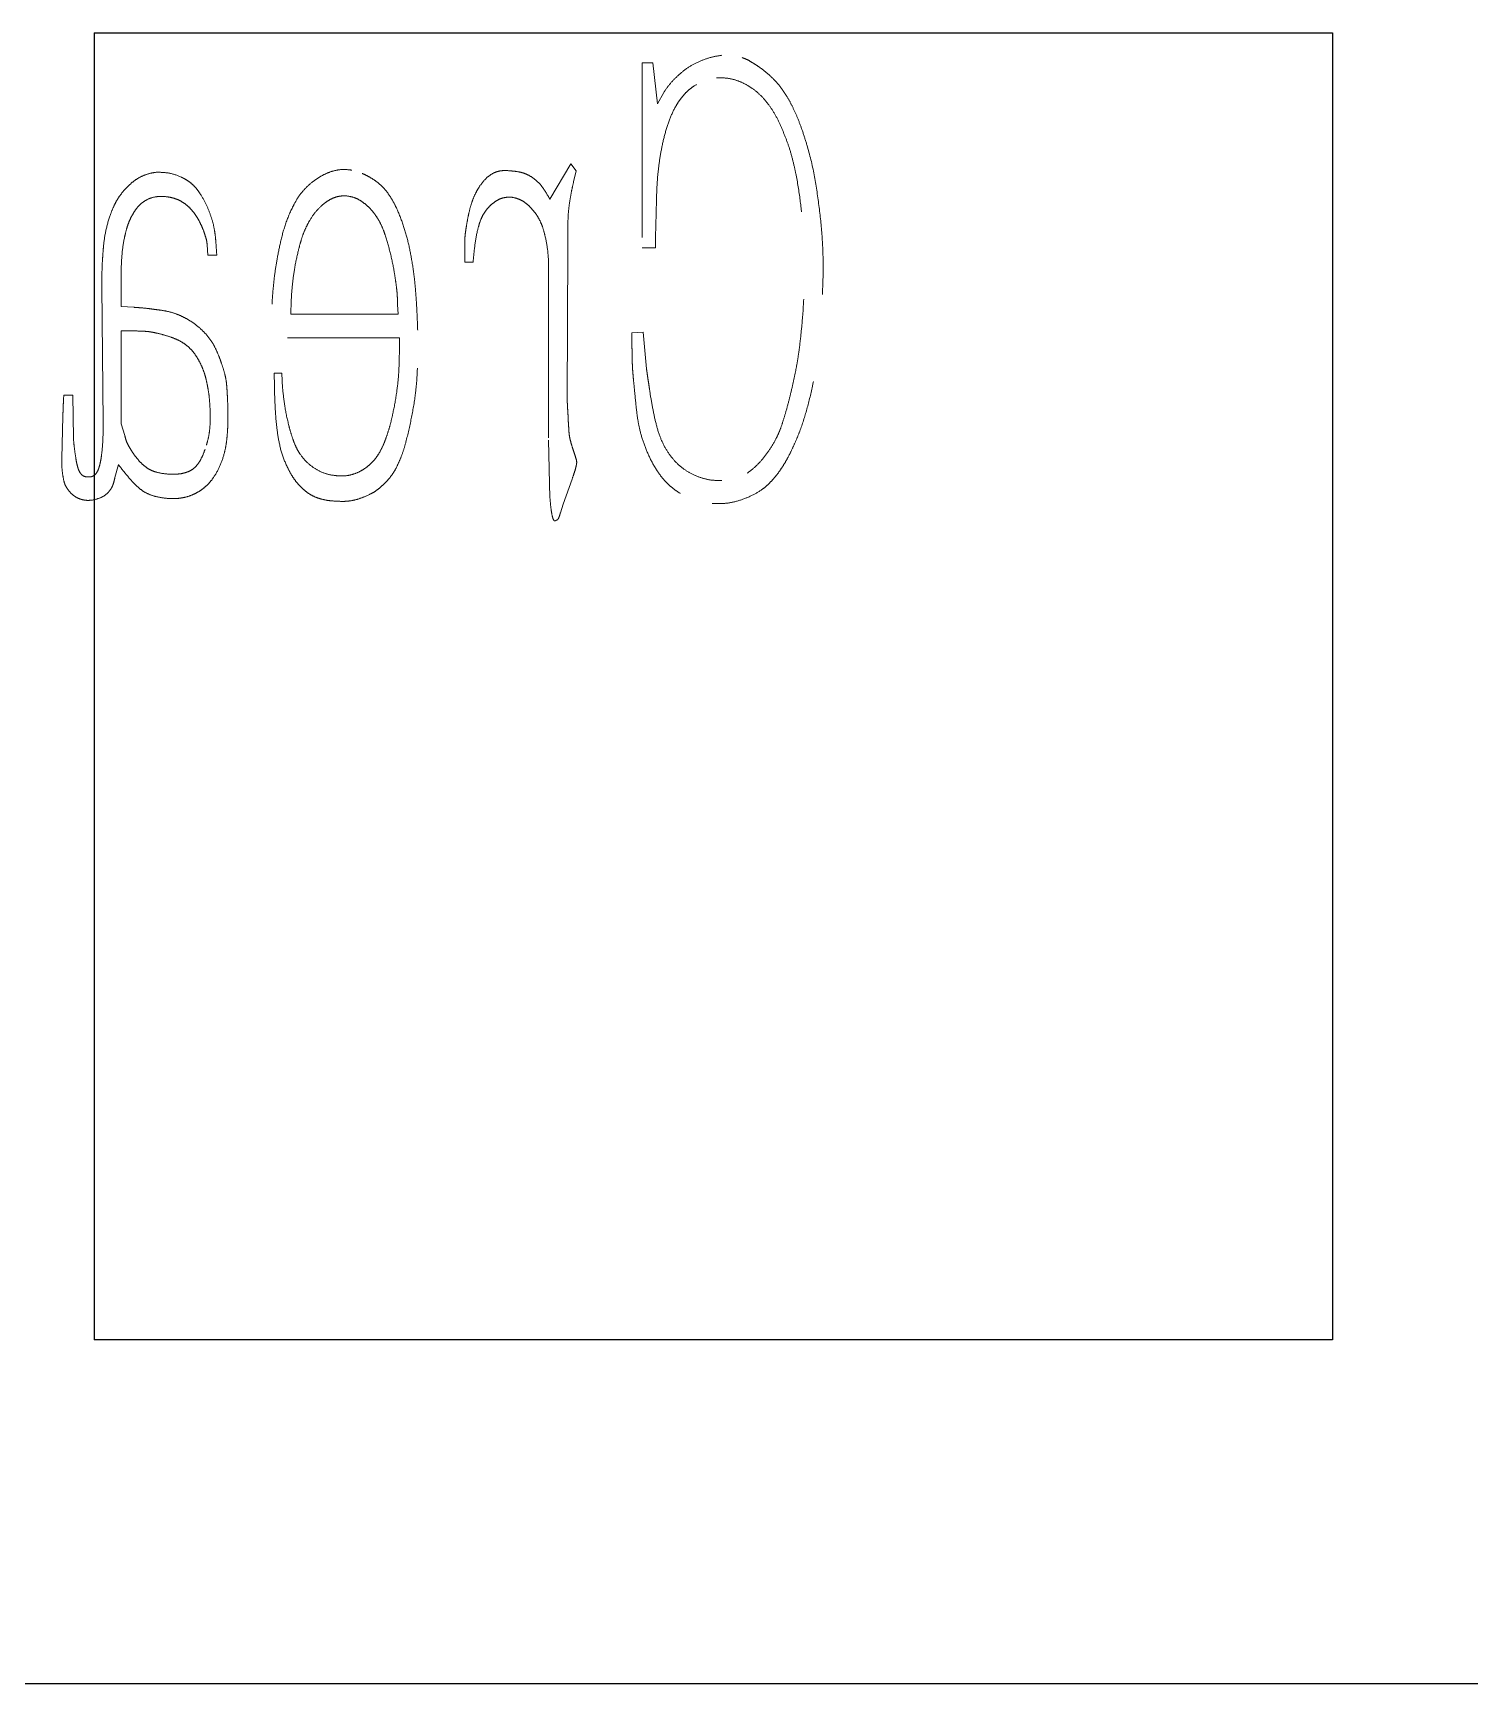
# Model space of a CAD drawing. Header units: millimetres. Extents: x 2 to 295, y 1 to 209.
# Drawn here: x 232.3 to 242.74, y 86.11 to 98.11 of the extents above; entities that cross this region are included whole.
import ezdxf

# ---------------------------------------------------------------- set-up
doc = ezdxf.new("R2010")
doc.units = ezdxf.units.MM
doc.linetypes.add('HIDDEN', pattern=[1.905, 1.27, -0.635])

msp = doc.modelspace()

# ---------------------------------------------------------------- linework, layer by layer
at = {"color": 7, "linetype": 'Continuous', "lineweight": 25}
for p, q in [((232.741, 98.115), (241.741, 98.115)), ((232.741, 98.115), (232.741, 88.615)), ((241.741, 98.115), (241.741, 88.615)), ((241.741, 88.615), (232.741, 88.615)), ((256.741, 86.115), (201.741, 86.115))]:
    msp.add_line(p, q, dxfattribs=at)
at = {"color": 7, "linetype": 'HIDDEN', "lineweight": 18}
for p, q in [((236.801, 97.898), (236.725, 97.898)), ((236.725, 97.898), (236.725, 96.554)), ((236.837, 97.601), (236.801, 97.898)), ((236.881, 97.682), (236.837, 97.601)), ((236.206, 97.164), (236.054, 96.906)), ((236.246, 97.113), (236.206, 97.164)), ((236.226, 97.032), (236.246, 97.113)), ((236.185, 96.564), (236.185, 96.745)), ((233.563, 96.574), (233.568, 96.499)), ((233.568, 96.499), (233.633, 96.499)), ((235.435, 96.589), (235.435, 96.448)), ((236.18, 95.447), (236.185, 96.564)), ((236.725, 96.554), (236.821, 96.554)), ((232.938, 96.126), (232.938, 96.383)), ((235.435, 96.448), (235.496, 96.448)), ((236.045, 96.443), (236.045, 95.154)), ((232.797, 96.272), (232.808, 95.286)), ((233.029, 96.121), (232.938, 96.126)), ((234.947, 96.141), (234.952, 96.071)), ((234.952, 96.071), (234.172, 96.071)), ((232.938, 95.275), (232.938, 95.95)), ((234.146, 95.899), (234.962, 95.899)), ((236.731, 95.94), (236.65, 95.935)), ((236.756, 95.673), (236.731, 95.94)), ((234.106, 95.643), (234.051, 95.643)), ((234.111, 95.532), (234.106, 95.643)), ((232.586, 95.482), (232.521, 95.482)), ((232.591, 95.17), (232.586, 95.482)), ((232.515, 95.326), (232.506, 95.024)), ((232.964, 95.19), (232.938, 95.275)), ((236.045, 95.154), (236.054, 94.737)), ((232.893, 94.883), (232.918, 94.978)), ((236.15, 94.691), (236.215, 94.872)), ((236.13, 94.626), (236.15, 94.691))]:
    msp.add_line(p, q, dxfattribs=at)
for points, knots in [([(237.304, 97.953), (237.277, 97.949), (237.221, 97.939), (237.139, 97.909), (237.058, 97.868), (236.988, 97.809), (236.926, 97.749), (236.896, 97.703), (236.881, 97.682)], [0, 0, 0, 0, 0.159856, 0.327635, 0.501921, 0.681981, 0.852769, 1, 1, 1, 1]), ([(237.304, 97.953), (237.277, 97.949), (237.221, 97.939), (237.139, 97.909), (237.058, 97.868), (236.988, 97.809), (236.926, 97.749), (236.896, 97.703), (236.881, 97.682)], [0, 0, 0, 0, 0.159856, 0.327635, 0.501921, 0.681981, 0.852769, 1, 1, 1, 1]), ([(238.009, 96.861), (237.999, 96.936), (237.979, 97.084), (237.934, 97.264), (237.891, 97.4), (237.858, 97.49), (237.823, 97.569), (237.787, 97.637), (237.748, 97.697), (237.708, 97.751), (237.662, 97.797), (237.616, 97.838), (237.57, 97.871), (237.527, 97.899), (237.489, 97.921), (237.443, 97.94), (237.381, 97.956), (237.331, 97.954), (237.304, 97.953)], [0, 0, 0, 0, 0.159166, 0.316764, 0.39181, 0.459733, 0.520259, 0.573925, 0.623399, 0.670652, 0.716047, 0.760048, 0.80109, 0.836844, 0.867712, 0.893412, 0.943693, 1, 1, 1, 1]), ([(236.821, 96.554), (236.821, 96.579), (236.821, 96.63), (236.824, 96.711), (236.826, 96.804), (236.829, 96.909), (236.832, 97.021), (236.843, 97.136), (236.86, 97.253), (236.886, 97.369), (236.919, 97.482), (236.959, 97.567), (236.996, 97.627), (237.027, 97.666), (237.061, 97.7), (237.109, 97.736), (237.176, 97.772), (237.235, 97.783), (237.264, 97.788)], [0, 0, 0, 0, 0.051405, 0.107549, 0.172083, 0.247641, 0.329001, 0.409064, 0.491253, 0.576647, 0.660753, 0.738418, 0.774946, 0.809678, 0.842689, 0.874894, 0.937531, 1, 1, 1, 1]), ([(236.821, 96.554), (236.821, 96.579), (236.821, 96.63), (236.824, 96.711), (236.826, 96.804), (236.829, 96.909), (236.832, 97.021), (236.843, 97.136), (236.86, 97.253), (236.886, 97.369), (236.919, 97.482), (236.959, 97.567), (236.996, 97.627), (237.027, 97.666), (237.061, 97.7), (237.109, 97.736), (237.176, 97.772), (237.235, 97.783), (237.264, 97.788)], [0, 0, 0, 0, 0.051405, 0.107549, 0.172083, 0.247641, 0.329001, 0.409064, 0.491253, 0.576647, 0.660753, 0.738418, 0.774946, 0.809678, 0.842689, 0.874894, 0.937531, 1, 1, 1, 1]), ([(237.264, 97.788), (237.286, 97.788), (237.331, 97.79), (237.398, 97.776), (237.462, 97.751), (237.523, 97.715), (237.582, 97.668), (237.634, 97.608), (237.683, 97.539), (237.724, 97.459), (237.76, 97.372), (237.794, 97.283), (237.82, 97.189), (237.849, 97.061), (237.874, 96.903), (237.892, 96.72), (237.902, 96.548), (237.905, 96.388), (237.902, 96.234), (237.896, 96.132), (237.893, 96.081)], [0, 0, 0, 0, 0.033505, 0.06687, 0.100813, 0.136183, 0.173507, 0.212522, 0.254455, 0.299914, 0.347279, 0.394858, 0.44364, 0.492859, 0.590166, 0.682954, 0.769454, 0.847642, 0.922853, 1, 1, 1, 1]), ([(237.264, 97.788), (237.286, 97.788), (237.331, 97.79), (237.398, 97.776), (237.462, 97.751), (237.523, 97.715), (237.582, 97.668), (237.634, 97.608), (237.683, 97.539), (237.724, 97.459), (237.76, 97.372), (237.794, 97.283), (237.82, 97.189), (237.849, 97.061), (237.874, 96.903), (237.892, 96.72), (237.902, 96.548), (237.905, 96.388), (237.902, 96.234), (237.896, 96.132), (237.893, 96.081)], [0, 0, 0, 0, 0.033505, 0.06687, 0.100813, 0.136183, 0.173507, 0.212522, 0.254455, 0.299914, 0.347279, 0.394858, 0.44364, 0.492859, 0.590166, 0.682954, 0.769454, 0.847642, 0.922853, 1, 1, 1, 1]), ([(233.195, 97.103), (233.175, 97.1), (233.137, 97.093), (233.082, 97.072), (233.032, 97.042), (232.988, 97.002), (232.948, 96.959), (232.913, 96.911), (232.885, 96.859), (232.855, 96.785), (232.827, 96.689), (232.811, 96.59), (232.805, 96.506), (232.8, 96.435), (232.798, 96.356), (232.797, 96.301), (232.797, 96.272)], [0, 0, 0, 0, 0.058878, 0.116003, 0.17307, 0.231781, 0.290923, 0.349204, 0.407451, 0.466778, 0.585416, 0.703091, 0.76542, 0.835807, 0.914221, 1, 1, 1, 1]), ([(233.633, 96.499), (233.631, 96.526), (233.628, 96.576), (233.622, 96.649), (233.61, 96.72), (233.588, 96.793), (233.557, 96.87), (233.521, 96.935), (233.486, 96.985), (233.453, 97.018), (233.416, 97.046), (233.361, 97.075), (233.287, 97.101), (233.225, 97.102), (233.195, 97.103)], [0, 0, 0, 0, 0.0961505, 0.1799901, 0.2620238, 0.3525149, 0.451274, 0.5589824, 0.614924, 0.6701708, 0.7246851, 0.7810898, 0.8922734, 1, 1, 1, 1]), ([(233.633, 96.499), (233.631, 96.526), (233.628, 96.576), (233.622, 96.649), (233.61, 96.72), (233.588, 96.793), (233.557, 96.87), (233.521, 96.935), (233.486, 96.985), (233.453, 97.018), (233.416, 97.046), (233.361, 97.075), (233.287, 97.101), (233.225, 97.102), (233.195, 97.103)], [0, 0, 0, 0, 0.0961505, 0.1799901, 0.2620238, 0.3525149, 0.451274, 0.5589824, 0.614924, 0.6701708, 0.7246851, 0.7810898, 0.8922734, 1, 1, 1, 1]), ([(234.615, 97.118), (234.595, 97.12), (234.555, 97.125), (234.493, 97.117), (234.433, 97.097), (234.374, 97.066), (234.319, 97.026), (234.268, 96.979), (234.226, 96.925), (234.179, 96.843), (234.132, 96.734), (234.096, 96.6), (234.071, 96.474), (234.053, 96.361), (234.043, 96.262), (234.036, 96.176), (234.032, 96.095), (234.03, 96.03), (234.031, 95.982), (234.033, 95.953), (234.038, 95.933), (234.042, 95.916), (234.057, 95.908), (234.078, 95.902), (234.109, 95.901), (234.133, 95.9), (234.146, 95.899)], [0, 0, 0, 0, 0.037801, 0.075322, 0.114471, 0.156308, 0.199319, 0.241463, 0.284567, 0.328386, 0.41718, 0.505719, 0.587865, 0.65895, 0.719802, 0.772559, 0.821481, 0.871287, 0.894097, 0.911837, 0.925164, 0.93372, 0.94211, 0.955216, 0.974851, 1, 1, 1, 1]), ([(234.615, 97.118), (234.595, 97.12), (234.555, 97.125), (234.493, 97.117), (234.433, 97.097), (234.374, 97.066), (234.319, 97.026), (234.268, 96.979), (234.226, 96.925), (234.179, 96.843), (234.132, 96.734), (234.096, 96.6), (234.071, 96.474), (234.053, 96.361), (234.043, 96.262), (234.036, 96.176), (234.032, 96.095), (234.03, 96.03), (234.031, 95.982), (234.033, 95.953), (234.038, 95.933), (234.042, 95.916), (234.057, 95.908), (234.078, 95.902), (234.109, 95.901), (234.133, 95.9), (234.146, 95.899)], [0, 0, 0, 0, 0.037801, 0.075322, 0.114471, 0.156308, 0.199319, 0.241463, 0.284567, 0.328386, 0.41718, 0.505719, 0.587865, 0.65895, 0.719802, 0.772559, 0.821481, 0.871287, 0.894097, 0.911837, 0.925164, 0.93372, 0.94211, 0.955216, 0.974851, 1, 1, 1, 1]), ([(235.093, 95.955), (235.092, 95.989), (235.089, 96.055), (235.085, 96.15), (235.078, 96.237), (235.069, 96.343), (235.051, 96.463), (235.025, 96.598), (234.987, 96.727), (234.946, 96.831), (234.905, 96.909), (234.87, 96.961), (234.831, 97.005), (234.788, 97.04), (234.743, 97.068), (234.699, 97.091), (234.657, 97.108), (234.629, 97.115), (234.615, 97.118)], [0, 0, 0, 0, 0.075818, 0.146134, 0.211033, 0.271018, 0.381064, 0.480958, 0.578429, 0.679177, 0.728658, 0.774831, 0.817912, 0.859199, 0.898477, 0.935337, 0.968612, 1, 1, 1, 1]), ([(235.093, 95.955), (235.092, 95.989), (235.089, 96.055), (235.085, 96.15), (235.078, 96.237), (235.069, 96.343), (235.051, 96.463), (235.025, 96.598), (234.987, 96.727), (234.946, 96.831), (234.905, 96.909), (234.87, 96.961), (234.831, 97.005), (234.788, 97.04), (234.743, 97.068), (234.699, 97.091), (234.657, 97.108), (234.629, 97.115), (234.615, 97.118)], [0, 0, 0, 0, 0.075818, 0.146134, 0.211033, 0.271018, 0.381064, 0.480958, 0.578429, 0.679177, 0.728658, 0.774831, 0.817912, 0.859199, 0.898477, 0.935337, 0.968612, 1, 1, 1, 1]), ([(236.054, 96.906), (236.044, 96.924), (236.024, 96.959), (235.991, 97.008), (235.949, 97.051), (235.905, 97.079), (235.863, 97.097), (235.824, 97.107), (235.779, 97.112), (235.729, 97.116), (235.676, 97.112), (235.626, 97.089), (235.579, 97.05), (235.554, 97.016), (235.541, 96.997)], [0, 0, 0, 0, 0.095544, 0.186159, 0.277069, 0.373452, 0.427442, 0.489814, 0.559922, 0.638816, 0.720419, 0.803915, 0.895267, 1, 1, 1, 1]), ([(236.054, 96.906), (236.044, 96.924), (236.024, 96.959), (235.991, 97.008), (235.949, 97.051), (235.905, 97.079), (235.863, 97.097), (235.824, 97.107), (235.779, 97.112), (235.729, 97.116), (235.676, 97.112), (235.626, 97.089), (235.579, 97.05), (235.554, 97.016), (235.541, 96.997)], [0, 0, 0, 0, 0.095544, 0.186159, 0.277069, 0.373452, 0.427442, 0.489814, 0.559922, 0.638816, 0.720419, 0.803915, 0.895267, 1, 1, 1, 1]), ([(235.541, 96.997), (235.533, 96.984), (235.515, 96.955), (235.495, 96.907), (235.476, 96.853), (235.462, 96.793), (235.451, 96.734), (235.442, 96.68), (235.436, 96.633), (235.435, 96.603), (235.435, 96.589)], [0, 0, 0, 0, 0.111437, 0.233776, 0.368908, 0.516722, 0.663035, 0.790866, 0.903616, 1, 1, 1, 1]), ([(235.541, 96.997), (235.533, 96.984), (235.515, 96.955), (235.495, 96.907), (235.476, 96.853), (235.462, 96.793), (235.451, 96.734), (235.442, 96.68), (235.436, 96.633), (235.435, 96.603), (235.435, 96.589)], [0, 0, 0, 0, 0.111437, 0.233776, 0.368908, 0.516722, 0.663035, 0.790866, 0.903616, 1, 1, 1, 1]), ([(236.185, 96.745), (236.186, 96.771), (236.188, 96.824), (236.2, 96.902), (236.212, 96.972), (236.222, 97.014), (236.226, 97.032)], [0, 0, 0, 0, 0.267315, 0.549796, 0.808133, 1, 1, 1, 1]), ([(232.938, 96.383), (232.939, 96.424), (232.942, 96.504), (232.956, 96.602), (232.973, 96.675), (232.987, 96.724), (233.006, 96.767), (233.026, 96.805), (233.048, 96.838), (233.072, 96.866), (233.099, 96.888), (233.136, 96.91), (233.189, 96.927), (233.233, 96.927), (233.255, 96.926)], [0, 0, 0, 0, 0.1735101, 0.3391348, 0.4168388, 0.4892744, 0.5542345, 0.6148457, 0.6707807, 0.7221617, 0.7699032, 0.8160227, 0.9053759, 1, 1, 1, 1]), ([(232.938, 96.383), (232.939, 96.424), (232.942, 96.504), (232.956, 96.602), (232.973, 96.675), (232.987, 96.724), (233.006, 96.767), (233.026, 96.805), (233.048, 96.838), (233.072, 96.866), (233.099, 96.888), (233.136, 96.91), (233.189, 96.927), (233.233, 96.927), (233.255, 96.926)], [0, 0, 0, 0, 0.1735101, 0.3391348, 0.4168388, 0.4892744, 0.5542345, 0.6148457, 0.6707807, 0.7221617, 0.7699032, 0.8160227, 0.9053759, 1, 1, 1, 1]), ([(233.255, 96.926), (233.271, 96.924), (233.301, 96.92), (233.344, 96.907), (233.383, 96.887), (233.418, 96.862), (233.449, 96.831), (233.477, 96.796), (233.502, 96.756), (233.522, 96.713), (233.54, 96.672), (233.551, 96.634), (233.561, 96.602), (233.562, 96.583), (233.563, 96.574)], [0, 0, 0, 0, 0.092694, 0.180921, 0.265415, 0.351035, 0.43558, 0.524789, 0.616941, 0.713976, 0.806623, 0.88411, 0.949621, 1, 1, 1, 1]), ([(233.255, 96.926), (233.271, 96.924), (233.301, 96.92), (233.344, 96.907), (233.383, 96.887), (233.418, 96.862), (233.449, 96.831), (233.477, 96.796), (233.502, 96.756), (233.522, 96.713), (233.54, 96.672), (233.551, 96.634), (233.561, 96.602), (233.562, 96.583), (233.563, 96.574)], [0, 0, 0, 0, 0.092694, 0.180921, 0.265415, 0.351035, 0.43558, 0.524789, 0.616941, 0.713976, 0.806623, 0.88411, 0.949621, 1, 1, 1, 1]), ([(234.172, 96.071), (234.172, 96.105), (234.173, 96.176), (234.182, 96.285), (234.197, 96.404), (234.219, 96.508), (234.241, 96.592), (234.259, 96.65), (234.281, 96.701), (234.311, 96.76), (234.354, 96.823), (234.408, 96.873), (234.454, 96.904), (234.49, 96.92), (234.526, 96.93), (234.552, 96.931), (234.564, 96.932)], [0, 0, 0, 0, 0.100154, 0.205666, 0.320598, 0.449523, 0.514818, 0.573559, 0.627866, 0.676869, 0.766448, 0.849622, 0.88947, 0.926821, 0.963605, 1, 1, 1, 1]), ([(234.172, 96.071), (234.172, 96.105), (234.173, 96.176), (234.182, 96.285), (234.197, 96.404), (234.219, 96.508), (234.241, 96.592), (234.259, 96.65), (234.281, 96.701), (234.311, 96.76), (234.354, 96.823), (234.408, 96.873), (234.454, 96.904), (234.49, 96.92), (234.526, 96.93), (234.552, 96.931), (234.564, 96.932)], [0, 0, 0, 0, 0.100154, 0.205666, 0.320598, 0.449523, 0.514818, 0.573559, 0.627866, 0.676869, 0.766448, 0.849622, 0.88947, 0.926821, 0.963605, 1, 1, 1, 1]), ([(234.564, 96.932), (234.58, 96.93), (234.611, 96.926), (234.657, 96.91), (234.699, 96.883), (234.739, 96.848), (234.776, 96.807), (234.808, 96.759), (234.836, 96.705), (234.865, 96.625), (234.895, 96.517), (234.919, 96.406), (234.932, 96.317), (234.941, 96.254), (234.946, 96.196), (234.946, 96.159), (234.947, 96.141)], [0, 0, 0, 0, 0.0501713, 0.099428, 0.1520369, 0.2078301, 0.2663561, 0.3263487, 0.3900182, 0.4564829, 0.5963911, 0.7435571, 0.8159727, 0.8826047, 0.9441347, 1, 1, 1, 1]), ([(234.564, 96.932), (234.58, 96.93), (234.611, 96.926), (234.657, 96.91), (234.699, 96.883), (234.739, 96.848), (234.776, 96.807), (234.808, 96.759), (234.836, 96.705), (234.865, 96.625), (234.895, 96.517), (234.919, 96.406), (234.932, 96.317), (234.941, 96.254), (234.946, 96.196), (234.946, 96.159), (234.947, 96.141)], [0, 0, 0, 0, 0.0501713, 0.099428, 0.1520369, 0.2078301, 0.2663561, 0.3263487, 0.3900182, 0.4564829, 0.5963911, 0.7435571, 0.8159727, 0.8826047, 0.9441347, 1, 1, 1, 1]), ([(235.496, 96.448), (235.5, 96.491), (235.507, 96.573), (235.525, 96.672), (235.545, 96.743), (235.565, 96.79), (235.592, 96.83), (235.622, 96.864), (235.658, 96.891), (235.694, 96.912), (235.733, 96.921), (235.759, 96.922), (235.772, 96.922)], [0, 0, 0, 0, 0.213409, 0.405564, 0.493655, 0.576576, 0.654457, 0.730838, 0.803433, 0.870371, 0.934907, 1, 1, 1, 1]), ([(235.496, 96.448), (235.5, 96.491), (235.507, 96.573), (235.525, 96.672), (235.545, 96.743), (235.565, 96.79), (235.592, 96.83), (235.622, 96.864), (235.658, 96.891), (235.694, 96.912), (235.733, 96.921), (235.759, 96.922), (235.772, 96.922)], [0, 0, 0, 0, 0.213409, 0.405564, 0.493655, 0.576576, 0.654457, 0.730838, 0.803433, 0.870371, 0.934907, 1, 1, 1, 1]), ([(235.772, 96.922), (235.786, 96.919), (235.815, 96.914), (235.855, 96.895), (235.893, 96.868), (235.927, 96.833), (235.959, 96.792), (235.985, 96.746), (236.005, 96.694), (236.024, 96.623), (236.039, 96.539), (236.043, 96.473), (236.045, 96.443)], [0, 0, 0, 0, 0.07185, 0.144565, 0.220844, 0.303916, 0.390406, 0.479388, 0.570829, 0.668169, 0.849602, 1, 1, 1, 1]), ([(235.772, 96.922), (235.786, 96.919), (235.815, 96.914), (235.855, 96.895), (235.893, 96.868), (235.927, 96.833), (235.959, 96.792), (235.985, 96.746), (236.005, 96.694), (236.024, 96.623), (236.039, 96.539), (236.043, 96.473), (236.045, 96.443)], [0, 0, 0, 0, 0.07185, 0.144565, 0.220844, 0.303916, 0.390406, 0.479388, 0.570829, 0.668169, 0.849602, 1, 1, 1, 1]), ([(237.234, 94.696), (237.266, 94.695), (237.332, 94.692), (237.428, 94.714), (237.519, 94.749), (237.588, 94.789), (237.637, 94.829), (237.672, 94.866), (237.707, 94.907), (237.741, 94.956), (237.775, 95.011), (237.806, 95.072), (237.837, 95.139), (237.878, 95.237), (237.922, 95.374), (237.957, 95.519), (237.981, 95.645), (237.995, 95.748), (238.009, 95.857), (238.023, 96.009), (238.035, 96.197), (238.042, 96.42), (238.035, 96.641), (238.018, 96.787), (238.009, 96.861)], [0, 0, 0, 0, 0.037676, 0.076741, 0.115303, 0.151318, 0.169792, 0.189412, 0.210765, 0.234022, 0.259068, 0.286111, 0.31473, 0.345375, 0.411504, 0.48305, 0.521372, 0.562098, 0.605063, 0.650253, 0.740982, 0.826873, 0.911914, 1, 1, 1, 1]), ([(237.234, 94.696), (237.266, 94.695), (237.332, 94.692), (237.428, 94.714), (237.519, 94.749), (237.588, 94.789), (237.637, 94.829), (237.672, 94.866), (237.707, 94.907), (237.741, 94.956), (237.775, 95.011), (237.806, 95.072), (237.837, 95.139), (237.878, 95.237), (237.922, 95.374), (237.957, 95.519), (237.981, 95.645), (237.995, 95.748), (238.009, 95.857), (238.023, 96.009), (238.035, 96.197), (238.042, 96.42), (238.035, 96.641), (238.018, 96.787), (238.009, 96.861)], [0, 0, 0, 0, 0.037676, 0.076741, 0.115303, 0.151318, 0.169792, 0.189412, 0.210765, 0.234022, 0.259068, 0.286111, 0.31473, 0.345375, 0.411504, 0.48305, 0.521372, 0.562098, 0.605063, 0.650253, 0.740982, 0.826873, 0.911914, 1, 1, 1, 1]), ([(233.703, 95.573), (233.701, 95.59), (233.694, 95.626), (233.679, 95.68), (233.659, 95.738), (233.636, 95.797), (233.607, 95.856), (233.57, 95.91), (233.524, 95.958), (233.473, 96.001), (233.417, 96.037), (233.358, 96.066), (233.298, 96.087), (233.237, 96.099), (233.177, 96.106), (233.123, 96.114), (233.074, 96.118), (233.044, 96.12), (233.029, 96.121)], [0, 0, 0, 0, 0.054272, 0.113523, 0.17561, 0.242927, 0.311372, 0.379128, 0.446936, 0.516609, 0.586505, 0.653569, 0.719083, 0.78457, 0.847754, 0.904607, 0.955062, 1, 1, 1, 1]), ([(233.703, 95.573), (233.701, 95.59), (233.694, 95.626), (233.679, 95.68), (233.659, 95.738), (233.636, 95.797), (233.607, 95.856), (233.57, 95.91), (233.524, 95.958), (233.473, 96.001), (233.417, 96.037), (233.358, 96.066), (233.298, 96.087), (233.237, 96.099), (233.177, 96.106), (233.123, 96.114), (233.074, 96.118), (233.044, 96.12), (233.029, 96.121)], [0, 0, 0, 0, 0.054272, 0.113523, 0.17561, 0.242927, 0.311372, 0.379128, 0.446936, 0.516609, 0.586505, 0.653569, 0.719083, 0.78457, 0.847754, 0.904607, 0.955062, 1, 1, 1, 1]), ([(237.893, 96.081), (237.889, 96.035), (237.881, 95.94), (237.867, 95.821), (237.852, 95.72), (237.836, 95.637), (237.816, 95.546), (237.794, 95.453), (237.77, 95.363), (237.746, 95.284), (237.723, 95.219), (237.692, 95.152), (237.649, 95.081), (237.592, 95.006), (237.528, 94.943), (237.46, 94.895), (237.384, 94.868), (237.331, 94.864), (237.304, 94.863)], [0, 0, 0, 0, 0.09472, 0.193819, 0.24646, 0.304558, 0.367659, 0.435798, 0.501846, 0.558299, 0.605562, 0.643201, 0.709306, 0.774774, 0.836788, 0.891513, 0.94409, 1, 1, 1, 1]), ([(237.893, 96.081), (237.889, 96.035), (237.881, 95.94), (237.867, 95.821), (237.852, 95.72), (237.836, 95.637), (237.816, 95.546), (237.794, 95.453), (237.77, 95.363), (237.746, 95.284), (237.723, 95.219), (237.692, 95.152), (237.649, 95.081), (237.592, 95.006), (237.528, 94.943), (237.46, 94.895), (237.384, 94.868), (237.331, 94.864), (237.304, 94.863)], [0, 0, 0, 0, 0.09472, 0.193819, 0.24646, 0.304558, 0.367659, 0.435798, 0.501846, 0.558299, 0.605562, 0.643201, 0.709306, 0.774774, 0.836788, 0.891513, 0.94409, 1, 1, 1, 1]), ([(232.938, 95.95), (232.964, 95.95), (233.016, 95.95), (233.082, 95.948), (233.138, 95.945), (233.185, 95.936), (233.237, 95.924), (233.291, 95.907), (233.345, 95.887), (233.393, 95.861), (233.434, 95.828), (233.468, 95.79), (233.496, 95.747), (233.52, 95.701), (233.541, 95.651), (233.556, 95.597), (233.568, 95.538), (233.578, 95.476), (233.583, 95.409), (233.586, 95.339), (233.585, 95.269), (233.579, 95.204), (233.566, 95.144), (233.554, 95.107), (233.548, 95.089)], [0, 0, 0, 0, 0.0591193, 0.1199821, 0.1527775, 0.1894832, 0.2301363, 0.275161, 0.3202442, 0.3616082, 0.4020338, 0.4406421, 0.4799606, 0.5194964, 0.5609559, 0.6040019, 0.6491398, 0.6979253, 0.7497842, 0.804931, 0.859468, 0.9102388, 0.9566186, 1, 1, 1, 1]), ([(232.938, 95.95), (232.964, 95.95), (233.016, 95.95), (233.082, 95.948), (233.138, 95.945), (233.185, 95.936), (233.237, 95.924), (233.291, 95.907), (233.345, 95.887), (233.393, 95.861), (233.434, 95.828), (233.468, 95.79), (233.496, 95.747), (233.52, 95.701), (233.541, 95.651), (233.556, 95.597), (233.568, 95.538), (233.578, 95.476), (233.583, 95.409), (233.586, 95.339), (233.585, 95.269), (233.579, 95.204), (233.566, 95.144), (233.554, 95.107), (233.548, 95.089)], [0, 0, 0, 0, 0.0591193, 0.1199821, 0.1527775, 0.1894832, 0.2301363, 0.275161, 0.3202442, 0.3616082, 0.4020338, 0.4406421, 0.4799606, 0.5194964, 0.5609559, 0.6040019, 0.6491398, 0.6979253, 0.7497842, 0.804931, 0.859468, 0.9102388, 0.9566186, 1, 1, 1, 1]), ([(234.962, 95.899), (234.961, 95.854), (234.96, 95.766), (234.956, 95.634), (234.941, 95.498), (234.92, 95.38), (234.898, 95.283), (234.878, 95.214), (234.856, 95.151), (234.833, 95.095), (234.804, 95.045), (234.771, 95.001), (234.732, 94.965), (234.689, 94.935), (234.642, 94.912), (234.593, 94.899), (234.544, 94.893), (234.511, 94.896), (234.494, 94.898)], [0, 0, 0, 0, 0.110128, 0.213106, 0.319622, 0.4412, 0.502942, 0.560634, 0.614105, 0.66317, 0.708994, 0.752322, 0.795313, 0.837707, 0.879693, 0.920276, 0.959614, 1, 1, 1, 1]), ([(234.962, 95.899), (234.961, 95.854), (234.96, 95.766), (234.956, 95.634), (234.941, 95.498), (234.92, 95.38), (234.898, 95.283), (234.878, 95.214), (234.856, 95.151), (234.833, 95.095), (234.804, 95.045), (234.771, 95.001), (234.732, 94.965), (234.689, 94.935), (234.642, 94.912), (234.593, 94.899), (234.544, 94.893), (234.511, 94.896), (234.494, 94.898)], [0, 0, 0, 0, 0.110128, 0.213106, 0.319622, 0.4412, 0.502942, 0.560634, 0.614105, 0.66317, 0.708994, 0.752322, 0.795313, 0.837707, 0.879693, 0.920276, 0.959614, 1, 1, 1, 1]), ([(234.504, 94.711), (234.522, 94.711), (234.56, 94.709), (234.62, 94.715), (234.684, 94.734), (234.741, 94.758), (234.789, 94.785), (234.825, 94.815), (234.861, 94.848), (234.896, 94.888), (234.929, 94.936), (234.957, 94.996), (234.986, 95.065), (235.016, 95.171), (235.048, 95.313), (235.074, 95.46), (235.087, 95.587), (235.092, 95.697), (235.094, 95.821), (235.093, 95.909), (235.093, 95.955)], [0, 0, 0, 0, 0.0361509, 0.0734624, 0.115438, 0.1653073, 0.1931658, 0.2226724, 0.2543837, 0.2882075, 0.3256401, 0.3681027, 0.4158955, 0.4692616, 0.5825501, 0.6968866, 0.7588961, 0.8298505, 0.9103524, 1, 1, 1, 1]), ([(234.504, 94.711), (234.522, 94.711), (234.56, 94.709), (234.62, 94.715), (234.684, 94.734), (234.741, 94.758), (234.789, 94.785), (234.825, 94.815), (234.861, 94.848), (234.896, 94.888), (234.929, 94.936), (234.957, 94.996), (234.986, 95.065), (235.016, 95.171), (235.048, 95.313), (235.074, 95.46), (235.087, 95.587), (235.092, 95.697), (235.094, 95.821), (235.093, 95.909), (235.093, 95.955)], [0, 0, 0, 0, 0.0361509, 0.0734624, 0.115438, 0.1653073, 0.1931658, 0.2226724, 0.2543837, 0.2882075, 0.3256401, 0.3681027, 0.4158955, 0.4692616, 0.5825501, 0.6968866, 0.7588961, 0.8298505, 0.9103524, 1, 1, 1, 1]), ([(236.65, 95.935), (236.65, 95.91), (236.65, 95.865), (236.651, 95.803), (236.651, 95.754), (236.653, 95.714), (236.654, 95.677), (236.658, 95.635), (236.662, 95.585), (236.67, 95.511), (236.678, 95.423), (236.689, 95.324), (236.706, 95.227), (236.737, 95.126), (236.781, 95.02), (236.829, 94.936), (236.876, 94.873), (236.916, 94.831), (236.962, 94.793), (237.012, 94.761), (237.065, 94.734), (237.12, 94.715), (237.176, 94.701), (237.215, 94.698), (237.234, 94.696)], [0, 0, 0, 0, 0.0492072, 0.0895601, 0.1220405, 0.1461721, 0.1688288, 0.196455, 0.2295558, 0.2681387, 0.3432969, 0.4052472, 0.4652799, 0.5372033, 0.6139665, 0.6913595, 0.7296432, 0.7679237, 0.8063558, 0.8462105, 0.8858216, 0.9239531, 0.9619065, 1, 1, 1, 1]), ([(236.65, 95.935), (236.65, 95.91), (236.65, 95.865), (236.651, 95.803), (236.651, 95.754), (236.653, 95.714), (236.654, 95.677), (236.658, 95.635), (236.662, 95.585), (236.67, 95.511), (236.678, 95.423), (236.689, 95.324), (236.706, 95.227), (236.737, 95.126), (236.781, 95.02), (236.829, 94.936), (236.876, 94.873), (236.916, 94.831), (236.962, 94.793), (237.012, 94.761), (237.065, 94.734), (237.12, 94.715), (237.176, 94.701), (237.215, 94.698), (237.234, 94.696)], [0, 0, 0, 0, 0.0492072, 0.0895601, 0.1220405, 0.1461721, 0.1688288, 0.196455, 0.2295558, 0.2681387, 0.3432969, 0.4052472, 0.4652799, 0.5372033, 0.6139665, 0.6913595, 0.7296432, 0.7679237, 0.8063558, 0.8462105, 0.8858216, 0.9239531, 0.9619065, 1, 1, 1, 1]), ([(234.051, 95.643), (234.051, 95.603), (234.052, 95.526), (234.056, 95.411), (234.063, 95.296), (234.077, 95.179), (234.102, 95.06), (234.141, 94.966), (234.179, 94.896), (234.211, 94.85), (234.247, 94.81), (234.287, 94.776), (234.331, 94.748), (234.383, 94.729), (234.441, 94.715), (234.482, 94.713), (234.504, 94.711)], [0, 0, 0, 0, 0.102437, 0.200409, 0.297896, 0.401132, 0.506153, 0.611905, 0.663525, 0.711604, 0.757668, 0.801968, 0.846493, 0.892791, 0.944359, 1, 1, 1, 1]), ([(234.051, 95.643), (234.051, 95.603), (234.052, 95.526), (234.056, 95.411), (234.063, 95.296), (234.077, 95.179), (234.102, 95.06), (234.141, 94.966), (234.179, 94.896), (234.211, 94.85), (234.247, 94.81), (234.287, 94.776), (234.331, 94.748), (234.383, 94.729), (234.441, 94.715), (234.482, 94.713), (234.504, 94.711)], [0, 0, 0, 0, 0.102437, 0.200409, 0.297896, 0.401132, 0.506153, 0.611905, 0.663525, 0.711604, 0.757668, 0.801968, 0.846493, 0.892791, 0.944359, 1, 1, 1, 1]), ([(237.304, 94.863), (237.279, 94.862), (237.227, 94.862), (237.15, 94.881), (237.075, 94.913), (237.005, 94.959), (236.943, 95.021), (236.89, 95.097), (236.849, 95.188), (236.82, 95.292), (236.797, 95.405), (236.781, 95.501), (236.771, 95.573), (236.764, 95.616), (236.76, 95.649), (236.757, 95.666), (236.756, 95.673)], [0, 0, 0, 0, 0.069607, 0.141747, 0.216626, 0.291923, 0.370544, 0.454368, 0.545316, 0.64417, 0.750125, 0.860023, 0.91038, 0.951091, 0.980707, 1, 1, 1, 1]), ([(237.304, 94.863), (237.279, 94.862), (237.227, 94.862), (237.15, 94.881), (237.075, 94.913), (237.005, 94.959), (236.943, 95.021), (236.89, 95.097), (236.849, 95.188), (236.82, 95.292), (236.797, 95.405), (236.781, 95.501), (236.771, 95.573), (236.764, 95.616), (236.76, 95.649), (236.757, 95.666), (236.756, 95.673)], [0, 0, 0, 0, 0.069607, 0.141747, 0.216626, 0.291923, 0.370544, 0.454368, 0.545316, 0.64417, 0.750125, 0.860023, 0.91038, 0.951091, 0.980707, 1, 1, 1, 1]), ([(233.281, 94.731), (233.296, 94.731), (233.328, 94.729), (233.375, 94.734), (233.421, 94.744), (233.465, 94.761), (233.507, 94.783), (233.545, 94.812), (233.58, 94.844), (233.619, 94.896), (233.659, 94.968), (233.686, 95.049), (233.701, 95.119), (233.708, 95.179), (233.713, 95.245), (233.714, 95.316), (233.714, 95.387), (233.711, 95.454), (233.708, 95.515), (233.705, 95.554), (233.703, 95.573)], [0, 0, 0, 0, 0.043197, 0.086568, 0.129459, 0.173496, 0.217035, 0.260621, 0.303277, 0.347696, 0.437891, 0.53065, 0.581053, 0.636306, 0.696804, 0.763295, 0.83046, 0.892173, 0.948437, 1, 1, 1, 1]), ([(233.281, 94.731), (233.296, 94.731), (233.328, 94.729), (233.375, 94.734), (233.421, 94.744), (233.465, 94.761), (233.507, 94.783), (233.545, 94.812), (233.58, 94.844), (233.619, 94.896), (233.659, 94.968), (233.686, 95.049), (233.701, 95.119), (233.708, 95.179), (233.713, 95.245), (233.714, 95.316), (233.714, 95.387), (233.711, 95.454), (233.708, 95.515), (233.705, 95.554), (233.703, 95.573)], [0, 0, 0, 0, 0.043197, 0.086568, 0.129459, 0.173496, 0.217035, 0.260621, 0.303277, 0.347696, 0.437891, 0.53065, 0.581053, 0.636306, 0.696804, 0.763295, 0.83046, 0.892173, 0.948437, 1, 1, 1, 1]), ([(234.494, 94.898), (234.47, 94.901), (234.422, 94.909), (234.353, 94.942), (234.29, 94.989), (234.245, 95.041), (234.215, 95.092), (234.193, 95.14), (234.174, 95.197), (234.15, 95.284), (234.126, 95.396), (234.116, 95.488), (234.111, 95.532)], [0, 0, 0, 0, 0.08851, 0.18185, 0.278758, 0.378865, 0.434739, 0.499587, 0.573721, 0.658153, 0.833552, 1, 1, 1, 1]), ([(234.494, 94.898), (234.47, 94.901), (234.422, 94.909), (234.353, 94.942), (234.29, 94.989), (234.245, 95.041), (234.215, 95.092), (234.193, 95.14), (234.174, 95.197), (234.15, 95.284), (234.126, 95.396), (234.116, 95.488), (234.111, 95.532)], [0, 0, 0, 0, 0.08851, 0.18185, 0.278758, 0.378865, 0.434739, 0.499587, 0.573721, 0.658153, 0.833552, 1, 1, 1, 1]), ([(232.521, 95.482), (232.52, 95.465), (232.518, 95.435), (232.517, 95.392), (232.515, 95.357), (232.515, 95.335), (232.515, 95.326)], [0, 0, 0, 0, 0.315897, 0.588603, 0.818308, 1, 1, 1, 1]), ([(236.215, 94.872), (236.221, 94.888), (236.23, 94.914), (236.241, 94.95), (236.247, 94.976), (236.25, 94.999), (236.243, 95.024), (236.233, 95.056), (236.22, 95.093), (236.208, 95.134), (236.197, 95.174), (236.193, 95.207), (236.191, 95.235), (236.19, 95.263), (236.187, 95.298), (236.186, 95.338), (236.183, 95.377), (236.182, 95.409), (236.18, 95.431), (236.18, 95.442), (236.18, 95.447)], [0, 0, 0, 0, 0.081948, 0.14546, 0.189828, 0.217888, 0.263227, 0.32067, 0.388956, 0.464512, 0.539067, 0.600514, 0.634904, 0.681972, 0.743062, 0.815566, 0.886802, 0.941481, 0.978406, 1, 1, 1, 1]), ([(236.215, 94.872), (236.221, 94.888), (236.23, 94.914), (236.241, 94.95), (236.247, 94.976), (236.25, 94.999), (236.243, 95.024), (236.233, 95.056), (236.22, 95.093), (236.208, 95.134), (236.197, 95.174), (236.193, 95.207), (236.191, 95.235), (236.19, 95.263), (236.187, 95.298), (236.186, 95.338), (236.183, 95.377), (236.182, 95.409), (236.18, 95.431), (236.18, 95.442), (236.18, 95.447)], [0, 0, 0, 0, 0.081948, 0.14546, 0.189828, 0.217888, 0.263227, 0.32067, 0.388956, 0.464512, 0.539067, 0.600514, 0.634904, 0.681972, 0.743062, 0.815566, 0.886802, 0.941481, 0.978406, 1, 1, 1, 1]), ([(232.808, 95.286), (232.807, 95.249), (232.807, 95.177), (232.801, 95.09), (232.793, 95.028), (232.786, 94.988), (232.777, 94.955), (232.767, 94.929), (232.753, 94.908), (232.736, 94.894), (232.715, 94.887), (232.699, 94.888), (232.691, 94.888)], [0, 0, 0, 0, 0.245899, 0.474194, 0.577342, 0.664714, 0.739965, 0.802163, 0.85434, 0.900215, 0.947175, 1, 1, 1, 1]), ([(232.691, 94.888), (232.682, 94.889), (232.662, 94.892), (232.643, 94.912), (232.63, 94.935), (232.622, 94.959), (232.614, 94.99), (232.606, 95.039), (232.597, 95.1), (232.593, 95.148), (232.591, 95.17)], [0, 0, 0, 0, 0.088727, 0.184346, 0.245906, 0.327724, 0.426058, 0.546729, 0.791565, 1, 1, 1, 1]), ([(233.331, 94.908), (233.31, 94.908), (233.263, 94.908), (233.203, 94.919), (233.152, 94.936), (233.115, 94.96), (233.079, 94.992), (233.046, 95.031), (233.016, 95.072), (232.992, 95.113), (232.973, 95.152), (232.967, 95.178), (232.964, 95.19)], [0, 0, 0, 0, 0.128385, 0.276834, 0.358511, 0.445303, 0.539399, 0.642933, 0.747721, 0.840325, 0.924818, 1, 1, 1, 1]), ([(233.331, 94.908), (233.31, 94.908), (233.263, 94.908), (233.203, 94.919), (233.152, 94.936), (233.115, 94.96), (233.079, 94.992), (233.046, 95.031), (233.016, 95.072), (232.992, 95.113), (232.973, 95.152), (232.967, 95.178), (232.964, 95.19)], [0, 0, 0, 0, 0.128385, 0.276834, 0.358511, 0.445303, 0.539399, 0.642933, 0.747721, 0.840325, 0.924818, 1, 1, 1, 1]), ([(233.548, 95.089), (233.542, 95.073), (233.531, 95.043), (233.51, 95.002), (233.487, 94.969), (233.461, 94.945), (233.432, 94.928), (233.401, 94.918), (233.367, 94.909), (233.344, 94.909), (233.331, 94.908)], [0, 0, 0, 0, 0.169302, 0.317175, 0.446043, 0.557897, 0.662544, 0.770963, 0.880657, 1, 1, 1, 1]), ([(233.548, 95.089), (233.542, 95.073), (233.531, 95.043), (233.51, 95.002), (233.487, 94.969), (233.461, 94.945), (233.432, 94.928), (233.401, 94.918), (233.367, 94.909), (233.344, 94.909), (233.331, 94.908)], [0, 0, 0, 0, 0.169302, 0.317175, 0.446043, 0.557897, 0.662544, 0.770963, 0.880657, 1, 1, 1, 1]), ([(232.506, 95.024), (232.506, 94.994), (232.507, 94.94), (232.517, 94.876), (232.529, 94.831), (232.546, 94.803), (232.566, 94.776), (232.591, 94.753), (232.619, 94.735), (232.65, 94.723), (232.683, 94.717), (232.728, 94.718), (232.78, 94.731), (232.827, 94.756), (232.854, 94.786), (232.872, 94.813), (232.884, 94.846), (232.89, 94.87), (232.893, 94.883)], [0, 0, 0, 0, 0.127821, 0.235118, 0.282701, 0.329689, 0.377529, 0.427325, 0.475967, 0.523599, 0.571999, 0.621795, 0.717604, 0.803921, 0.846803, 0.893038, 0.944088, 1, 1, 1, 1]), ([(232.918, 94.978), (232.94, 94.949), (232.984, 94.892), (233.045, 94.826), (233.101, 94.779), (233.153, 94.756), (233.214, 94.738), (233.258, 94.734), (233.281, 94.731)], [0, 0, 0, 0, 0.239126, 0.472137, 0.588265, 0.712982, 0.848714, 1, 1, 1, 1]), ([(232.918, 94.978), (232.94, 94.949), (232.984, 94.892), (233.045, 94.826), (233.101, 94.779), (233.153, 94.756), (233.214, 94.738), (233.258, 94.734), (233.281, 94.731)], [0, 0, 0, 0, 0.239126, 0.472137, 0.588265, 0.712982, 0.848714, 1, 1, 1, 1]), ([(236.054, 94.737), (236.056, 94.714), (236.06, 94.671), (236.067, 94.622), (236.074, 94.591), (236.079, 94.578), (236.086, 94.568), (236.092, 94.57), (236.094, 94.57)], [0, 0, 0, 0, 0.387346, 0.706319, 0.825969, 0.911434, 0.958337, 1, 1, 1, 1]), ([(236.094, 94.57), (236.097, 94.571), (236.102, 94.573), (236.113, 94.579), (236.122, 94.599), (236.127, 94.616), (236.13, 94.626)], [0, 0, 0, 0, 0.100758, 0.248307, 0.519709, 1, 1, 1, 1])]:
    msp.add_open_spline(points, degree=3, knots=knots, dxfattribs=at)

doc.saveas('drawing.dxf')
